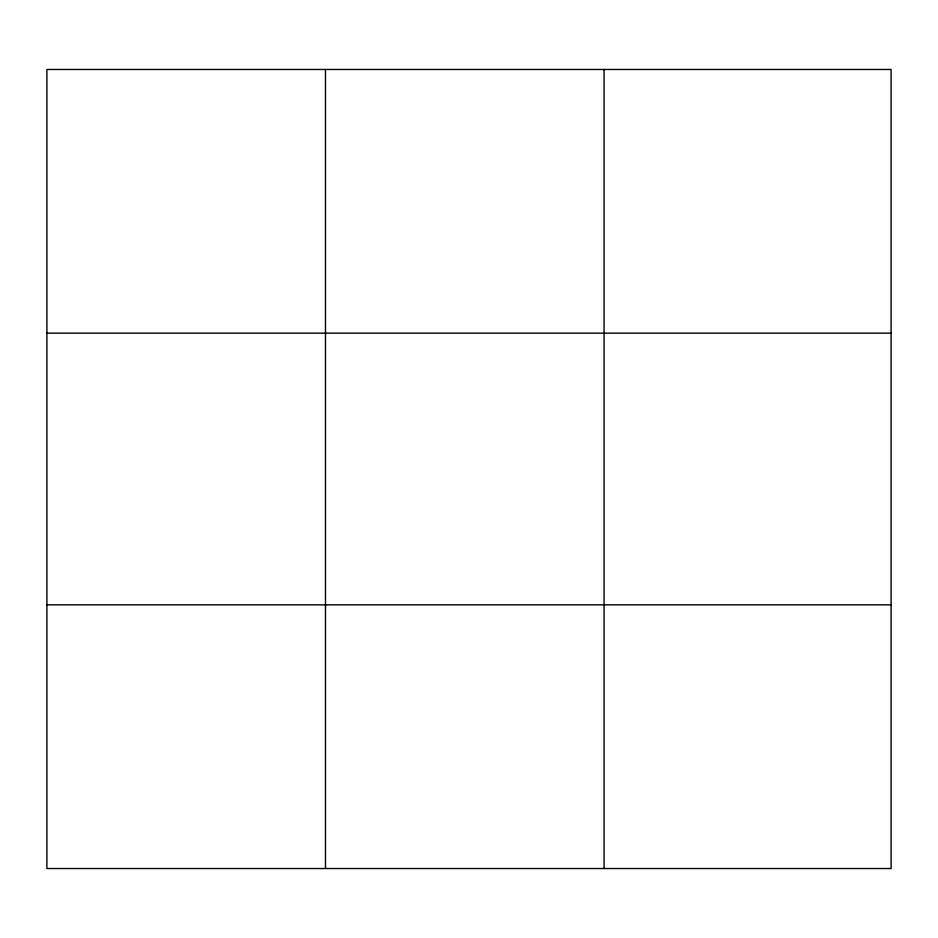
<?xml version="1.0" encoding="UTF-8"?>
<svg xmlns="http://www.w3.org/2000/svg" width="938" height="938" viewBox="0 0 938 938"><rect width="100%" height="100%" fill="white"/><g stroke="black" fill="none" stroke-linecap="round" stroke-linejoin="round"><path stroke-width="1.41" d="M325.486 69.471L325.486 868.529M604.072 69.471L604.072 868.529M891.1 333.154L891.1 69.471L46.9 69.471L46.9 868.529L891.1 868.529L891.1 333.154L46.9 333.154M46.9 604.846L891.1 604.846"/></g></svg>
